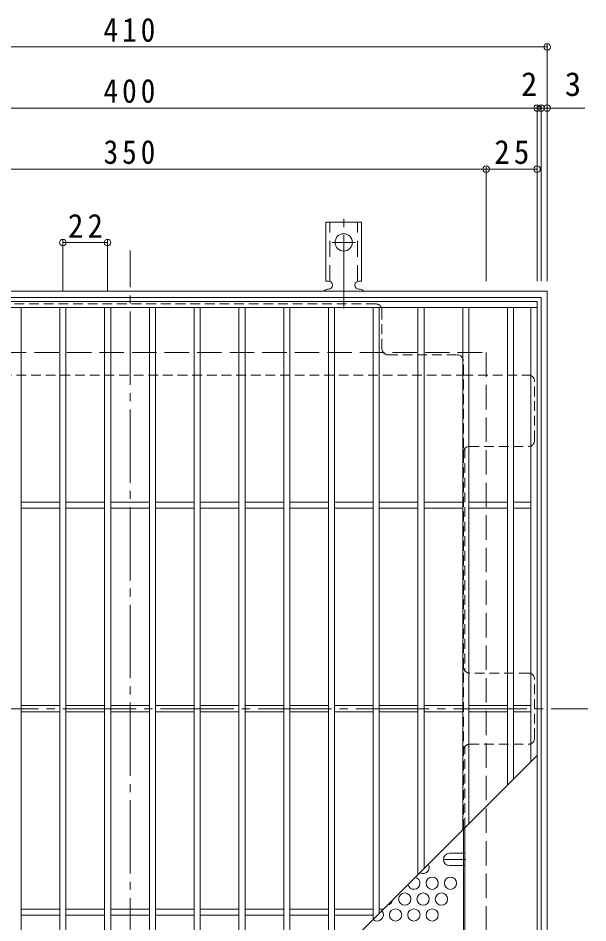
# Model space of a CAD drawing. Units: millimetres at full size, sheet at 1:4. Extents: x -838 to 1044, y -781 to 782.
# Drawn here: x -549.7 to -269.7, y 337.9 to 782.3 of the extents above; entities that cross this region are included whole.
import ezdxf
from ezdxf.enums import TextEntityAlignment as Align

# ---------------------------------------------------------------- set-up
doc = ezdxf.new("R2010")
doc.units = ezdxf.units.MM
doc.header["$LTSCALE"] = 4
doc.header["$PDMODE"] = 32
doc.header["$PDSIZE"] = 3.2
for name, pattern in [('CHAIN1', [8, 5, -1, 1, -1]), ('CHAIN2', [12, 9, -1, 1, -1]), ('DASHED1', [1.8, 1.2, -0.6]), ('DASHED2', [3, 2, -1]), ('DASHED3', [4, 3, -1])]:
    doc.linetypes.add(name, pattern=pattern)
for name, color, linetype, lineweight in [('A-1_躯体', 3, 'Continuous', 9), ('A-2_仕上', 3, 'Continuous', 9), ('A-4_その他', 7, 'Continuous', 9), ('A-6_寸法', 2, 'Continuous', 9), ('A-7_ハッチ', 2, 'Continuous', 9), ('A-8_記号', 2, 'Continuous', 9), ('A-A_ﾊｯﾁ-ﾜｸ', 3, 'Continuous', 9)]:
    doc.layers.add(name, color=color, linetype=linetype, lineweight=lineweight)
doc.styles.add('ＭＳ ゴシック', font='')
doc.styles.get('ＭＳ ゴシック').set_extended_font_data('MS Gothic')

msp = doc.modelspace()

# ---------------------------------------------------------------- linework, layer by layer
at = {"layer": 'A-1_躯体', "color": 2}
for points in [[(-699.713, 238.162), (-699.713, 648.162), (-289.713, 648.162), (-289.713, 238.162)], [(-696.713, 241.162), (-696.713, 645.162), (-292.713, 645.162), (-292.713, 241.162)]]:
    msp.add_lwpolyline(points, close=True, dxfattribs=at)
at = {"layer": 'A-1_躯体', "color": 2, "linetype": 'DASHED3'}
msp.add_lwpolyline([(-669.713, 268.162), (-669.713, 618.162), (-319.713, 618.162), (-319.713, 268.162)], close=True, dxfattribs=at)
at = {"layer": 'A-2_仕上'}
for p, q in [((-694.713, 643.162), (-294.713, 643.162)), ((-694.713, 640.162), (-294.713, 640.162)), ((-548.213, 640.162), (-548.213, 246.162)), ((-529.213, 640.162), (-529.213, 246.162)), ((-526.213, 640.162), (-526.213, 246.162)), ((-507.213, 640.162), (-507.213, 246.162)), ((-504.213, 640.162), (-504.213, 246.162)), ((-485.213, 640.162), (-485.213, 246.162)), ((-482.213, 640.162), (-482.213, 246.162)), ((-463.213, 640.162), (-463.213, 251.662)), ((-460.213, 640.162), (-460.213, 254.662)), ((-441.213, 640.162), (-441.213, 273.662)), ((-438.213, 640.162), (-438.213, 276.662)), ((-419.213, 640.162), (-419.213, 295.662)), ((-416.213, 640.162), (-416.213, 298.662)), ((-397.213, 640.162), (-397.213, 317.662)), ((-394.213, 640.162), (-394.213, 320.662)), ((-375.213, 640.162), (-375.213, 339.662)), ((-372.213, 640.162), (-372.213, 342.662)), ((-353.213, 640.162), (-353.213, 361.662)), ((-350.213, 640.162), (-350.213, 364.662)), ((-331.213, 640.162), (-331.213, 383.662)), ((-328.213, 640.162), (-328.213, 386.662)), ((-309.213, 640.162), (-309.213, 405.662)), ((-306.213, 640.162), (-306.213, 408.662)), ((-297.713, 640.162), (-297.713, 417.162)), ((-294.713, 243.162), (-294.713, 643.162)), ((-529.213, 544.662), (-548.213, 544.662)), ((-507.213, 544.662), (-526.213, 544.662)), ((-485.213, 544.662), (-504.213, 544.662)), ((-463.213, 544.662), (-482.213, 544.662)), ((-441.213, 544.662), (-460.213, 544.662)), ((-419.213, 544.662), (-438.213, 544.662)), ((-397.213, 544.662), (-416.213, 544.662)), ((-375.213, 544.662), (-394.213, 544.662)), ((-353.213, 544.662), (-372.213, 544.662)), ((-331.213, 544.662), (-350.213, 544.662)), ((-309.213, 544.662), (-328.213, 544.662)), ((-297.713, 544.662), (-306.213, 544.662)), ((-529.213, 541.662), (-548.213, 541.662)), ((-507.213, 541.662), (-526.213, 541.662)), ((-485.213, 541.662), (-504.213, 541.662)), ((-463.213, 541.662), (-482.213, 541.662)), ((-441.213, 541.662), (-460.213, 541.662)), ((-419.213, 541.662), (-438.213, 541.662)), ((-397.213, 541.662), (-416.213, 541.662)), ((-375.213, 541.662), (-394.213, 541.662)), ((-353.213, 541.662), (-372.213, 541.662)), ((-331.213, 541.662), (-350.213, 541.662)), ((-309.213, 541.662), (-328.213, 541.662)), ((-297.713, 541.662), (-306.213, 541.662)), ((-529.213, 444.662), (-548.213, 444.662)), ((-507.213, 444.662), (-526.213, 444.662)), ((-485.213, 444.662), (-504.213, 444.662)), ((-463.213, 444.662), (-482.213, 444.662)), ((-441.213, 444.662), (-460.213, 444.662)), ((-419.213, 444.662), (-438.213, 444.662)), ((-397.213, 444.662), (-416.213, 444.662)), ((-375.213, 444.662), (-394.213, 444.662)), ((-353.213, 444.662), (-372.213, 444.662)), ((-331.213, 444.662), (-350.213, 444.662)), ((-309.213, 444.662), (-328.213, 444.662)), ((-297.713, 444.662), (-306.213, 444.662)), ((-529.213, 441.662), (-548.213, 441.662)), ((-507.213, 441.662), (-526.213, 441.662)), ((-485.213, 441.662), (-504.213, 441.662)), ((-463.213, 441.662), (-482.213, 441.662)), ((-441.213, 441.662), (-460.213, 441.662)), ((-419.213, 441.662), (-438.213, 441.662)), ((-397.213, 441.662), (-416.213, 441.662)), ((-375.213, 441.662), (-394.213, 441.662)), ((-353.213, 441.662), (-372.213, 441.662)), ((-331.213, 441.662), (-350.213, 441.662)), ((-309.213, 441.662), (-328.213, 441.662)), ((-297.713, 441.662), (-306.213, 441.662)), ((-294.713, 420.162), (-471.713, 243.162)), ((-529.213, 344.662), (-548.213, 344.662)), ((-507.213, 344.662), (-526.213, 344.662)), ((-485.213, 344.662), (-504.213, 344.662)), ((-463.213, 344.662), (-482.213, 344.662)), ((-441.213, 344.662), (-460.213, 344.662)), ((-419.213, 344.662), (-438.213, 344.662)), ((-397.213, 344.662), (-416.213, 344.662)), ((-375.213, 344.662), (-394.213, 344.662)), ((-370.213, 344.662), (-372.213, 344.662)), ((-529.213, 341.662), (-548.213, 341.662)), ((-507.213, 341.662), (-526.213, 341.662)), ((-485.213, 341.662), (-504.213, 341.662)), ((-463.213, 341.662), (-482.213, 341.662)), ((-441.213, 341.662), (-460.213, 341.662)), ((-419.213, 341.662), (-438.213, 341.662)), ((-397.213, 341.662), (-416.213, 341.662)), ((-375.213, 341.662), (-394.213, 341.662))]:
    msp.add_line(p, q, dxfattribs=at)
at = {"layer": 'A-4_その他'}
for p, q in [((-289.713, 769.362), (-289.713, 653.162)), ((-699.713, 768.162), (-289.713, 768.162)), ((-694.713, 738.162), (-294.713, 738.162)), ((-294.713, 739.362), (-294.713, 653.162)), ((-294.713, 738.162), (-292.713, 738.162)), ((-292.713, 739.362), (-292.713, 653.162)), ((-292.713, 738.162), (-271.196, 738.162)), ((-669.713, 708.162), (-319.713, 708.162)), ((-319.713, 709.362), (-319.713, 653.162)), ((-319.713, 708.162), (-294.713, 708.162)), ((-527.713, 673.268), (-527.713, 648.162)), ((-505.713, 672.068), (-527.713, 672.068)), ((-505.713, 673.268), (-505.713, 648.162))]:
    msp.add_line(p, q, dxfattribs=at)
for p in [(-289.713, 768.162), (-294.713, 738.162), (-292.713, 738.162), (-289.713, 738.162), (-319.713, 708.162), (-294.713, 708.162), (-527.713, 672.068), (-505.713, 672.068)]:
    msp.add_point(p, dxfattribs=at)
at = {"layer": 'A-6_寸法'}
for centre in [(-346.213, 357.426), (-337.213, 357.426), (-359.713, 349.631), (-350.713, 349.631), (-341.713, 349.631), (-364.213, 341.837), (-355.213, 341.837), (-346.213, 341.837)]:
    msp.add_circle(centre, 3, dxfattribs=at)
for centre, start, end in [((-350.713, 365.22), 239.43443, 30.56557), ((-355.213, 357.426), 193.18453, 76.81547), ((-368.713, 349.631), 279.85302, 350.14698), ((-373.213, 341.837), 227.36245, 42.63755)]:
    msp.add_arc(centre, 3, start, end, dxfattribs=at)
at = {"layer": 'A-7_ハッチ', "linetype": 'CHAIN2'}
for p, q in [((-494.713, 218.162), (-494.713, 668.162)), ((-719.713, 443.162), (-269.713, 443.162))]:
    msp.add_line(p, q, dxfattribs=at)
at = {"layer": 'A-7_ハッチ', "linetype": 'DASHED1'}
for p, q in [((-373.914, 641.966), (-615.512, 641.966)), ((-370.914, 619.966), (-370.914, 638.966)), ((-367.914, 616.966), (-333.913, 616.966)), ((-330.913, 383.962), (-330.913, 613.966)), ((-658.513, 606.966), (-330.913, 606.966)), ((-330.913, 606.966), (-298.909, 606.966)), ((-295.909, 574.965), (-295.909, 603.966)), ((-330.113, 571.009), (-330.113, 461.623)), ((-327.913, 571.965), (-298.909, 571.965)), ((-298.909, 460.663), (-327.913, 460.663)), ((-295.909, 428.662), (-295.909, 457.663)), ((-330.113, 384.762), (-330.113, 424.701)), ((-327.913, 425.662), (-298.909, 425.662)), ((-330.913, 372.117), (-330.113, 372.117)), ((-330.913, 366.117), (-330.113, 366.117))]:
    msp.add_line(p, q, dxfattribs=at)
at = {"layer": 'A-7_ハッチ'}
for p, q in [((-330.913, 272.359), (-330.913, 383.962)), ((-330.113, 315.32), (-330.113, 384.762))]:
    msp.add_line(p, q, dxfattribs=at)
at = {"layer": 'A-7_ハッチ', "linetype": 'DASHED1'}
for centre, start, end in [((-373.914, 638.966), 0, 90), ((-367.914, 619.966), 180, 270), ((-333.913, 613.966), 0, 90), ((-298.909, 603.966), 0, 90), ((-298.909, 574.965), 270, 0), ((-327.913, 568.965), 90, 180), ((-327.913, 463.663), 180, 270), ((-298.909, 457.663), 0, 90), ((-298.909, 428.662), 270, 0), ((-327.913, 422.662), 90, 180)]:
    msp.add_arc(centre, 3, start, end, dxfattribs=at)
at = {"layer": 'A-8_記号', "linetype": 'CHAIN1'}
msp.add_line((-329.713, 369.117), (-340.713, 369.117), dxfattribs=at)
at = {"layer": 'A-8_記号'}
for p, q in [((-337.713, 372.117), (-330.913, 372.117)), ((-337.713, 366.117), (-330.913, 366.117))]:
    msp.add_line(p, q, dxfattribs=at)
msp.add_arc((-337.713, 369.117), 3, 90, 270, dxfattribs=at)
at = {"layer": 'A-A_ﾊｯﾁ-ﾜｸ', "color": 7, "linetype": 'CHAIN2'}
for p, q in [((-389.713, 639.694), (-389.713, 687.095)), ((-395.489, 672.162), (-383.937, 672.162))]:
    msp.add_line(p, q, dxfattribs=at)
at = {"layer": 'A-A_ﾊｯﾁ-ﾜｸ'}
for p, q in [((-398.463, 653.162), (-398.463, 682.162)), ((-380.963, 682.162), (-398.463, 682.162)), ((-380.963, 653.162), (-380.963, 682.162)), ((-398.463, 653.162), (-397.213, 653.162)), ((-397.713, 649.162), (-397.213, 649.162)), ((-382.218, 649.162), (-381.704, 649.162)), ((-380.963, 653.162), (-382.213, 653.162))]:
    msp.add_line(p, q, dxfattribs=at)
at = {"layer": 'A-A_ﾊｯﾁ-ﾜｸ', "linetype": 'DASHED2'}
for p, q in [((-396.463, 653.016), (-396.463, 682.162)), ((-382.963, 653.016), (-382.963, 682.162))]:
    msp.add_line(p, q, dxfattribs=at)
at = {"layer": 'A-A_ﾊｯﾁ-ﾜｸ'}
msp.add_circle((-389.713, 672.162), 4.25, dxfattribs=at)
for centre, start, end in [((-397.713, 647.162), 90.27597, 150.00049), ((-397.213, 651.162), 270, 90), ((-382.213, 651.162), 90, 269.86671), ((-381.713, 647.162), 29.99928, 89.75838)]:
    msp.add_arc(centre, 2, start, end, dxfattribs=at)

# ---------------------------------------------------------------- texts
at = {"layer": 'A-4_その他', "color": 2, "style": 'ＭＳ ゴシック'}
for s, p in [('2', (-302.576, 740.562)), ('3', (-281.057, 740.562))]:
    msp.add_text(s, height=11.73, dxfattribs=at).set_placement(p, align=Align.BOTTOM_LEFT)
at = {"layer": 'A-4_その他', "color": 2, "char_height": 11.73, "attachment_point": 7, "style": 'ＭＳ ゴシック'}
for s, insert in [('\\T1.27;\\W0.9;410', (-507.713, 770.562)), ('\\T1.27;\\W0.9;400', (-507.713, 740.562)), ('\\T1.27;\\W0.9;350', (-507.713, 710.562)), ('\\T1.27;\\W0.95;25', (-315.713, 710.562)), ('\\T1.27;\\W0.95;22', (-525.213, 674.468))]:
    msp.add_mtext(s, dxfattribs=dict(at, insert=insert))

doc.saveas('drawing.dxf')
